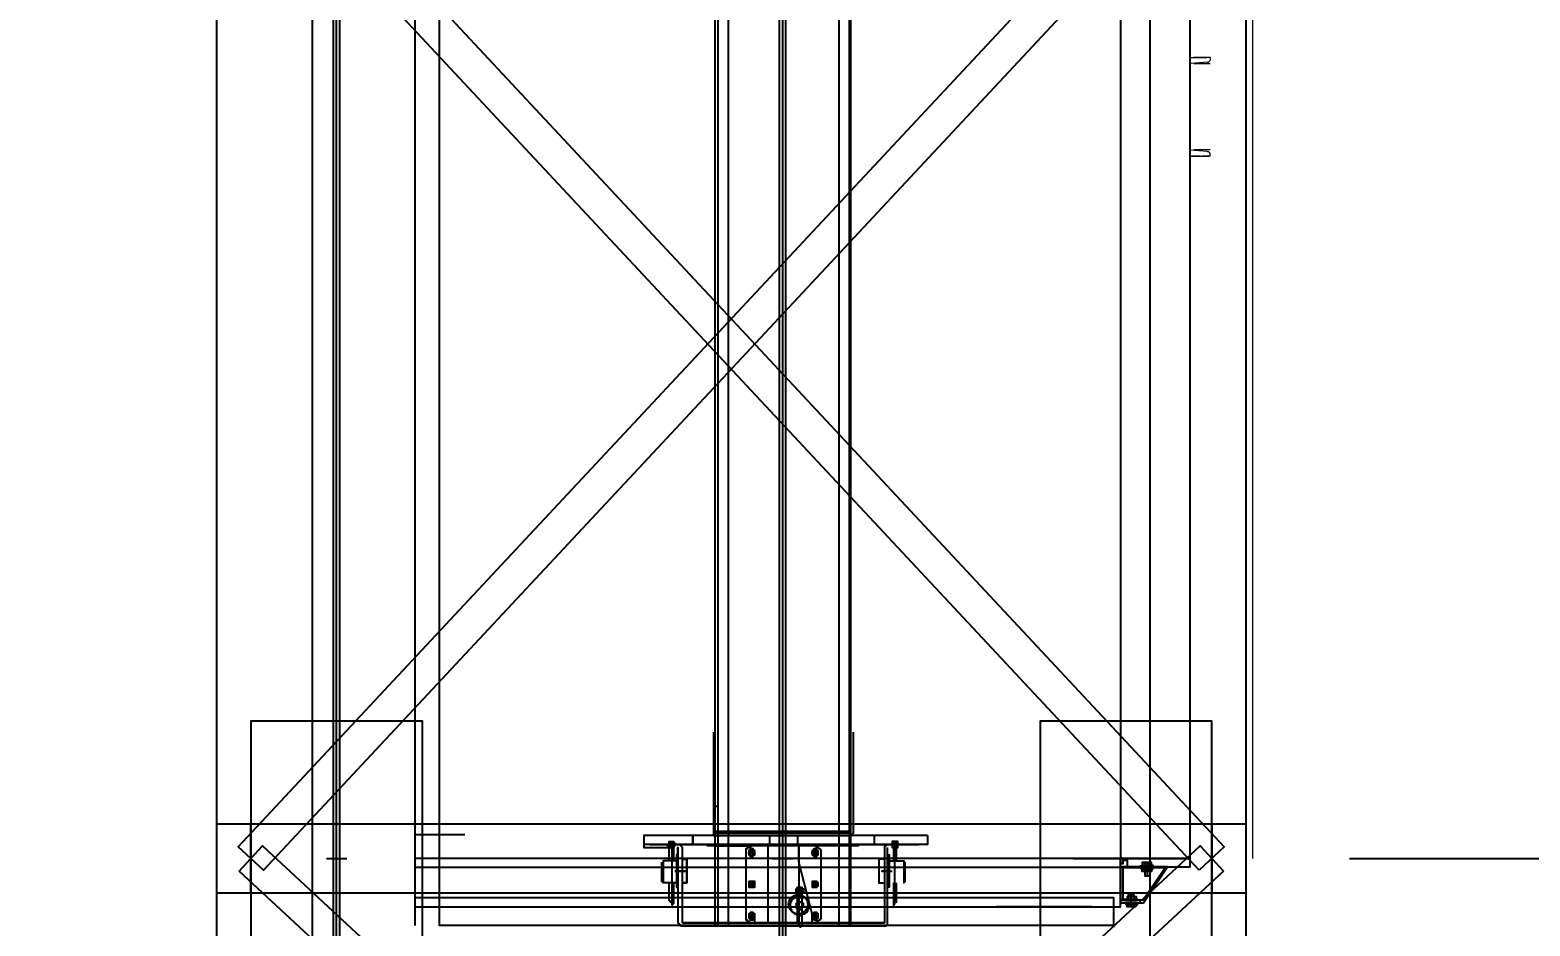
# Model space of a CAD drawing. Header units: millimetres. Extents: x -665 to 1025160, y -26028 to 4210.
# Drawn here: x 1329 to 3514, y -22614 to -21308 of the extents above; entities that cross this region are included whole.
import ezdxf

# ---------------------------------------------------------------- set-up
doc = ezdxf.new("R2010")
doc.units = ezdxf.units.MM
doc.linetypes.add('$2$ACAD_ISO02W100', pattern=[15, 12, -3])
doc.layers.add('$2$DL', color=8, linetype='$2$ACAD_ISO02W100', lineweight=0)
for name, color, linetype in [('$2$PDF_0', 7, 'Continuous'), ('AA_Rail', 7, 'Continuous'), ('S-BEAM', 7, 'Continuous'), ('S-BRACE', 7, 'Continuous'), ('S-COLUMN', 7, 'Continuous'), ('S-PLATE', 7, 'Continuous')]:
    doc.layers.add(name, color=color, linetype=linetype)
doc.layers.add('AA_Datum', color=7, linetype='Continuous', plot=False)
doc.styles.add('Century Gothic$001H0', font='cent.shx')
doc.dimstyles.new('Copy of ISO-25', dxfattribs={"dimtxt": 250, "dimasz": 80, "dimexe": 1.25, "dimexo": 0.625, "dimtad": 1, "dimtxsty": 'Century Gothic$001H0', "dimblk": 'ARCHTICK', "dimcen": 2.5, "dimadec": 0, "dimazin": 0, "dimtfac": 1, "dimtmove": 0, "dimatfit": 3, "dimfxl": 1, "dimarcsym": 0})

# ---------------------------------------------------------------- blocks, each defined once
blk = doc.blocks.new('_ArchTick')
at = {"color": 0, "linetype": 'ByBlock', "const_width": 0.15}
blk.add_lwpolyline([(-0.5, -0.5), (0.5, 0.5)], dxfattribs=at)
blk = doc.blocks.new('*D92')
at = {"color": 0, "lineweight": -2, "transparency": 16777216}
for p, q in [((3251.2, -19515.4), (6451.9, -19515.4)), ((6450.6, -22515.4), (6450.6, -19515.4)), ((3251.2, -22515.4), (6451.9, -22515.4))]:
    blk.add_line(p, q, dxfattribs=at)
at = {"layer": 'Defpoints', "color": 0, "transparency": 16777216}
for p in [(3250.6, -19515.4), (6450.6, -19515.4), (3250.6, -22515.4)]:
    blk.add_point(p, dxfattribs=at)
at = {"color": 0, "lineweight": -2, "transparency": 16777216, "xscale": 80, "yscale": 80, "zscale": 80}
for p, rotation in [((6450.6, -19515.4), 90), ((6450.6, -22515.4), 270)]:
    blk.add_blockref('_ArchTick', p, dxfattribs=dict(at, rotation=rotation))
at = {"color": 0, "transparency": 16777216, "insert": (6325, -21015.4), "char_height": 250, "attachment_point": 5, "rotation": 90, "style": 'Century Gothic$001H0'}
blk.add_mtext('3000', dxfattribs=at)
blk = doc.blocks.new('*D96')
at = {"color": 0, "lineweight": -2, "transparency": 16777216}
for p, q in [((3251.2, -22515.4), (7151.9, -22515.4)), ((7150.6, -23815.4), (7150.6, -22515.4)), ((3251.2, -23815.4), (7151.9, -23815.4))]:
    blk.add_line(p, q, dxfattribs=at)
at = {"layer": 'Defpoints', "color": 0, "transparency": 16777216}
for p in [(3250.6, -22515.4), (7150.6, -22515.4), (3250.6, -23815.4)]:
    blk.add_point(p, dxfattribs=at)
at = {"color": 0, "lineweight": -2, "transparency": 16777216, "xscale": 80, "yscale": 80, "zscale": 80}
for p, rotation in [((7150.6, -22515.4), 90), ((7150.6, -23815.4), 270)]:
    blk.add_blockref('_ArchTick', p, dxfattribs=dict(at, rotation=rotation))
at = {"color": 0, "transparency": 16777216, "insert": (7025, -23165.4), "char_height": 250, "attachment_point": 5, "rotation": 90, "style": 'Century Gothic$001H0'}
blk.add_mtext('1300', dxfattribs=at)
blk = doc.blocks.new('*D98')
at = {"color": 0, "lineweight": -2, "transparency": 16777216}
for p, q in [((3251.2, -10515.4), (7151.9, -10515.4)), ((7150.6, -22515.4), (7150.6, -10515.4)), ((3251.2, -22515.4), (7151.9, -22515.4))]:
    blk.add_line(p, q, dxfattribs=at)
at = {"layer": 'Defpoints', "color": 0, "transparency": 16777216}
for p in [(3250.6, -10515.4), (7150.6, -10515.4), (3250.6, -22515.4)]:
    blk.add_point(p, dxfattribs=at)
at = {"color": 0, "lineweight": -2, "transparency": 16777216, "xscale": 80, "yscale": 80, "zscale": 80}
for p, rotation in [((7150.6, -10515.4), 90), ((7150.6, -22515.4), 270)]:
    blk.add_blockref('_ArchTick', p, dxfattribs=dict(at, rotation=rotation))
at = {"color": 0, "transparency": 16777216, "insert": (7025, -16515.4), "char_height": 250, "attachment_point": 5, "rotation": 90, "style": 'Century Gothic$001H0'}
blk.add_mtext('CAR TRAVEL 12000', dxfattribs=at)
blk = doc.blocks.new('*D99')
at = {"color": 0, "lineweight": -2, "transparency": 16777216}
for p, q in [((3250, -6315.4), (249.4, -6315.4)), ((250.6, -23815.4), (250.6, -6315.4)), ((3250, -23815.4), (249.4, -23815.4))]:
    blk.add_line(p, q, dxfattribs=at)
at = {"layer": 'Defpoints', "color": 0, "transparency": 16777216}
for p in [(250.6, -6315.4), (3250.6, -6315.4), (3250.6, -23815.4)]:
    blk.add_point(p, dxfattribs=at)
at = {"color": 0, "lineweight": -2, "transparency": 16777216, "xscale": 80, "yscale": 80, "zscale": 80}
for p, rotation in [((250.6, -6315.4), 90), ((250.6, -23815.4), 270)]:
    blk.add_blockref('_ArchTick', p, dxfattribs=dict(at, rotation=rotation))
at = {"color": 0, "transparency": 16777216, "insert": (125, -15065.4), "char_height": 250, "attachment_point": 5, "rotation": 90, "style": 'Century Gothic$001H0'}
blk.add_mtext('SHAFT TOTAL HEIGHT 17500', dxfattribs=at)

msp = doc.modelspace()

# ---------------------------------------------------------------- linework, layer by layer
at = {"layer": '$2$DL', "ltscale": 2, "transparency": 33554666}
for p, q in [((3048.647, -21348.298), (3019.498, -21348.286)), ((3019.498, -21348.298), (3048.938, -21348.298)), ((3048.645, -21357.276), (3019.498, -21357.263)), ((3048.626, -21482.967), (3019.498, -21482.954))]:
    msp.add_line(p, q, dxfattribs=at)
at = {"layer": '$2$DL'}
for p, q in [((3048.624, -21491.945), (3019.498, -21491.932)), ((3019.498, -21491.945), (3048.624, -21491.945))]:
    msp.add_line(p, q, dxfattribs=at)
at = {"layer": '$2$DL', "ltscale": 2, "transparency": 33554666}
for points in [[(3044.546, -21355.058), (3045.173, -21355.058), (3046.115, -21354.777), (3047.056, -21354.213), (3047.683, -21353.65), (3047.997, -21353.087), (3048.624, -21352.242), (3048.938, -21351.397), (3048.938, -21350.833), (3048.938, -21348.298), (3019.498, -21348.298)], [(3044.546, -21355.058), (3044.546, -21355.058), (3019.498, -21356.8)], [(3019.498, -21491.945), (3048.624, -21491.945), (3048.624, -21489.691), (3048.624, -21488.846), (3048.311, -21488.001), (3047.683, -21487.156), (3047.369, -21486.593), (3046.428, -21486.03), (3045.801, -21485.748), (3044.86, -21485.466), (3043.919, -21485.185), (3019.498, -21483.434)]]:
    msp.add_lwpolyline(points, dxfattribs=at)
at = {"layer": '$2$PDF_0', "lineweight": 25}
for points in [[(2908.024, -22613.039), (1925.625, -22613.039), (1925.625, -20215.42), (2925.625, -20215.42), (2925.625, -20627.95), (2986.251, -20627.95), (2986.251, -20598.101), (2988.207, -20598.101), (2988.207, -20627.95), (2988.207, -20629.705), (2986.251, -20629.705), (2925.625, -20629.705), (2923.669, -20627.95), (2923.669, -20215.42)], [(1925.625, -22613.039), (1925.625, -20315.42)], [(2524.603, -22613.268), (2524.603, -20761.836), (2326.688, -20761.836), (2326.688, -22613.268)], [(2330.991, -20761.836), (2330.991, -22613.268)], [(2346.049, -20761.836), (2346.049, -22613.268)], [(2507.393, -20761.836), (2507.393, -22613.268)], [(2522.452, -20761.836), (2522.452, -22613.268)], [(2324.537, -22331.455), (2324.537, -22475.589), (2324.537, -22477.74), (2324.537, -22479.891), (2326.688, -22479.891), (2326.688, -22482.042), (2328.839, -22482.042), (2522.452, -22482.042), (2524.603, -22482.042), (2526.754, -22479.891), (2528.905, -22477.74), (2528.905, -22475.589), (2528.905, -22331.455)], [(2326.688, -22333.606), (2326.688, -22477.74), (2524.603, -22477.74), (2524.603, -22333.606)], [(2326.688, -22439.017), (2330.991, -22439.017)], [(2522.452, -22439.017), (2524.603, -22439.017)], [(2636.468, -22482.042), (2223.428, -22482.042), (2223.428, -22499.252), (2262.151, -22499.252)], [(2636.468, -22482.042), (2636.468, -22494.95), (2580.535, -22494.95), (2578.384, -22494.95), (2576.233, -22494.95), (2576.233, -22497.101), (2574.082, -22497.101), (2574.082, -22499.252), (2574.082, -22608.966), (2279.361, -22608.966), (2574.082, -22608.966)], [(2326.688, -22475.589), (2524.603, -22475.589)], [(2406.284, -22482.042), (2406.284, -22494.95), (2406.284, -22497.101)], [(2447.158, -22482.042), (2447.158, -22494.95), (2447.158, -22497.101), (2447.158, -22494.95)], [(2559.023, -22482.042), (2559.023, -22494.95)], [(2262.151, -22494.95), (2223.428, -22494.95)], [(2260, -22518.614), (2260, -22501.404), (2260, -22499.252), (2260, -22497.101), (2257.848, -22497.101), (2257.848, -22494.95), (2260, -22492.799), (2260, -22490.647), (2262.151, -22490.647), (2264.302, -22490.647), (2266.453, -22490.647), (2268.605, -22492.799), (2268.605, -22494.95), (2268.605, -22497.101), (2266.453, -22499.252), (2266.453, -22501.404), (2266.453, -22518.614)], [(2264.302, -22518.614), (2264.302, -22501.404), (2264.302, -22499.252), (2264.302, -22497.101), (2266.453, -22497.101), (2266.453, -22494.95), (2266.453, -22492.799), (2264.302, -22492.799), (2262.151, -22492.799), (2262.151, -22494.95), (2260, -22494.95), (2262.151, -22494.95), (2262.151, -22497.101), (2262.151, -22499.252), (2264.302, -22499.252), (2264.302, -22501.404)], [(2264.302, -22559.487), (2264.302, -22507.857)], [(2268.605, -22497.101), (2268.605, -22497.101)], [(2279.361, -22608.966), (2279.361, -22499.252), (2277.21, -22497.101), (2277.21, -22494.95), (2275.058, -22494.95), (2272.907, -22494.95), (2275.058, -22494.95), (2277.21, -22497.101), (2279.361, -22499.252)], [(2272.907, -22557.336), (2272.907, -22499.252), (2272.907, -22606.815), (2272.907, -22608.966), (2275.058, -22611.117), (2277.21, -22613.268), (2279.361, -22613.268), (2574.082, -22613.268), (2576.233, -22613.268), (2578.384, -22611.117), (2578.384, -22608.966), (2578.384, -22606.815), (2578.384, -22499.252)], [(2328.839, -22497.101), (2371.864, -22497.101)], [(2380.469, -22501.404), (2380.469, -22512.16), (2380.469, -22503.555), (2380.469, -22505.706), (2382.621, -22505.706), (2382.621, -22507.857), (2380.469, -22507.857), (2380.469, -22510.009), (2378.318, -22510.009), (2378.318, -22507.857), (2376.167, -22507.857), (2376.167, -22505.706), (2378.318, -22505.706), (2378.318, -22503.555), (2380.469, -22503.555)], [(2376.167, -22507.857), (2384.772, -22505.706), (2376.167, -22507.857)], [(2380.469, -22503.555), (2380.469, -22503.555)], [(2380.469, -22510.009), (2380.469, -22510.009)], [(2404.133, -22497.101), (2404.133, -22608.966)], [(2468.67, -22608.966), (2468.67, -22596.058), (2449.309, -22520.765), (2449.309, -22497.101), (2449.309, -22608.966), (2449.309, -22611.117), (2447.158, -22608.966), (2447.158, -22583.151), (2447.158, -22568.092), (2447.158, -22565.941), (2447.158, -22563.79), (2445.007, -22563.79), (2445.007, -22561.638), (2445.007, -22559.487), (2447.158, -22557.336), (2449.309, -22557.336), (2451.46, -22557.336), (2453.612, -22557.336), (2453.612, -22559.487), (2455.763, -22559.487), (2455.763, -22561.638), (2455.763, -22563.79), (2453.612, -22563.79), (2453.612, -22565.941), (2453.612, -22568.092), (2453.612, -22583.151), (2453.612, -22613.268), (2451.46, -22615.42), (2449.309, -22613.268), (2449.309, -22583.151), (2449.309, -22568.092)], [(2468.67, -22507.857), (2477.275, -22505.706), (2468.67, -22507.857)], [(2468.67, -22505.706), (2468.67, -22505.706)], [(2472.973, -22503.555), (2472.973, -22503.555)], [(2472.973, -22510.009), (2472.973, -22510.009)], [(2524.603, -22497.101), (2481.578, -22497.101)], [(2543.964, -22501.404), (2543.964, -22501.404)], [(2591.291, -22518.614), (2591.291, -22501.404), (2591.291, -22499.252), (2593.443, -22499.252), (2593.443, -22497.101), (2593.443, -22494.95), (2593.443, -22492.799), (2593.443, -22490.647), (2591.291, -22490.647), (2589.14, -22490.647), (2586.989, -22490.647), (2584.838, -22490.647), (2584.838, -22492.799), (2584.838, -22494.95), (2584.838, -22497.101), (2584.838, -22499.252), (2586.989, -22499.252), (2586.989, -22501.404), (2586.989, -22518.614)], [(2589.14, -22518.614), (2589.14, -22501.404), (2589.14, -22499.252), (2586.989, -22497.101), (2586.989, -22494.95), (2586.989, -22492.799), (2589.14, -22492.799), (2591.291, -22492.799), (2591.291, -22494.95), (2591.291, -22497.101), (2589.14, -22499.252), (2589.14, -22501.404)], [(2589.14, -22559.487), (2589.14, -22507.857)], [(1889.439, -22585.658), (2917.802, -22585.658), (2917.802, -22515.42), (1889.439, -22515.42)], [(2917.802, -22528.515), (1889.439, -22528.515)], [(2270.756, -22518.614), (2251.395, -22518.614), (2251.395, -22550.882), (2249.243, -22548.731), (2249.243, -22520.765)], [(2574.082, -22516.462), (2565.477, -22516.462), (2565.477, -22550.882), (2574.082, -22550.882)], [(2580.535, -22518.614), (2602.048, -22518.614), (2602.048, -22550.882), (2604.199, -22548.731), (2604.199, -22520.765)], [(2849.354, -22515.42), (2917.802, -22515.42), (2855.221, -22515.42)], [(2986.251, -22527.324), (3019.498, -22527.324), (3019.498, -22515.42), (3017.542, -22515.42), (2917.802, -22515.42), (2962.783, -22515.42)], [(2931.492, -22515.42), (2917.802, -22515.42), (2917.802, -22521.372), (2917.802, -22522.563), (2919.758, -22522.563), (2921.714, -22522.563), (2921.714, -22521.372), (2921.714, -22517.801), (2923.669, -22517.801), (2927.581, -22517.801), (2927.581, -22526.134), (2927.581, -22527.324), (2929.536, -22527.324), (2951.049, -22527.324)], [(2921.714, -22527.324), (2921.714, -22527.324)], [(2923.669, -22517.801), (2923.669, -22517.801)], [(2954.96, -22515.42), (2945.182, -22515.42)], [(2954.96, -22529.705), (2953.004, -22530.896), (2953.004, -22534.467), (2951.049, -22534.467), (2949.093, -22534.467), (2949.093, -22530.896), (2962.783, -22530.896), (2962.783, -22534.467), (2960.827, -22534.467), (2956.916, -22534.467), (2954.96, -22534.467), (2953.004, -22534.467), (2953.004, -22539.229), (2953.004, -22540.42), (2958.872, -22540.42), (2960.827, -22539.229), (2960.827, -22534.467)], [(2960.827, -22521.372), (2951.049, -22521.372)], [(2960.827, -22530.896), (2960.827, -22534.467), (2951.049, -22534.467)], [(2954.96, -22526.134), (2953.004, -22524.944), (2953.004, -22522.563)], [(2956.916, -22541.61), (2956.916, -22520.182)], [(2956.916, -22521.372), (2956.916, -22521.372)], [(2956.916, -22524.944), (2956.916, -22521.372), (2956.916, -22524.944)], [(2958.872, -22526.134), (2956.916, -22524.944)], [(2958.872, -22529.705), (2956.916, -22530.896)], [(2960.827, -22522.563), (2960.827, -22524.944)], [(2960.827, -22527.324), (2966.694, -22527.324)], [(2270.756, -22550.882), (2251.395, -22550.882)], [(2264.302, -22576.697), (2262.151, -22578.848), (2260, -22576.697), (2260, -22550.882)], [(2266.453, -22550.882), (2266.453, -22581), (2264.302, -22583.151), (2264.302, -22581), (2264.302, -22550.882)], [(2268.605, -22533.672), (2283.663, -22533.672), (2268.605, -22533.672)], [(2376.167, -22553.033), (2376.167, -22553.033)], [(2380.469, -22548.731), (2380.469, -22557.336), (2380.469, -22548.731)], [(2380.469, -22550.882), (2380.469, -22550.882)], [(2382.621, -22553.033), (2382.621, -22553.033)], [(2384.772, -22553.033), (2384.772, -22553.033)], [(2468.67, -22553.033), (2468.67, -22553.033)], [(2472.973, -22548.731), (2472.973, -22557.336), (2472.973, -22548.731)], [(2472.973, -22548.731), (2472.973, -22557.336), (2472.973, -22548.731)], [(2472.973, -22550.882), (2472.973, -22550.882)], [(2475.124, -22553.033), (2475.124, -22553.033)], [(2477.275, -22553.033), (2477.275, -22553.033)], [(2582.686, -22533.672), (2569.779, -22533.672), (2584.838, -22533.672)], [(2586.989, -22550.882), (2586.989, -22581), (2586.989, -22583.151), (2589.14, -22581), (2589.14, -22550.882)], [(2589.14, -22576.697), (2591.291, -22578.848), (2591.291, -22576.697), (2591.291, -22550.882)], [(2949.093, -22534.467), (2949.093, -22534.467)], [(2960.827, -22534.467), (2960.827, -22534.467)], [(2908.024, -22615.42), (2908.024, -22572.563), (1889.439, -22572.563)], [(2380.469, -22557.336), (2380.469, -22557.336)], [(2451.46, -22563.79), (2451.46, -22563.79)], [(2472.973, -22557.336), (2472.973, -22557.336)], [(2939.315, -22571.372), (2927.581, -22571.372)], [(2929.536, -22574.943), (2929.536, -22571.372)], [(2933.448, -22586.848), (2933.448, -22565.42)], [(2937.359, -22571.372), (2937.359, -22574.943)], [(2376.167, -22600.361), (2384.772, -22598.21), (2376.167, -22600.361)], [(2380.469, -22593.907), (2380.469, -22604.663), (2380.469, -22593.907)], [(2380.469, -22596.058), (2380.469, -22596.058)], [(2384.772, -22608.966), (2384.772, -22596.058)], [(2468.67, -22600.361), (2477.275, -22598.21), (2468.67, -22600.361)], [(2468.67, -22598.21), (2468.67, -22598.21)], [(2472.973, -22593.907), (2472.973, -22604.663), (2472.973, -22593.907)], [(2472.973, -22593.907), (2472.973, -22604.663), (2472.973, -22593.907)], [(2472.973, -22596.058), (2472.973, -22596.058)], [(2876.067, -22585.658), (2737.213, -22585.658)], [(2929.536, -22582.086), (2929.536, -22584.467), (2929.536, -22585.658), (2927.581, -22585.658), (2927.581, -22584.467), (2927.581, -22582.086), (2941.27, -22582.086), (2941.27, -22584.467), (2939.315, -22584.467), (2939.315, -22585.658), (2937.359, -22585.658), (2937.359, -22584.467), (2935.403, -22585.658), (2931.492, -22585.658), (2929.536, -22584.467)], [(2927.581, -22584.467), (2927.581, -22584.467)], [(2939.315, -22585.658), (2927.581, -22585.658)], [(2931.492, -22580.896), (2931.492, -22582.086)], [(2935.403, -22580.896), (2935.403, -22582.086)], [(2937.359, -22584.467), (2937.359, -22582.086)], [(2937.359, -22584.467), (2937.359, -22584.467)], [(2380.469, -22602.512), (2380.469, -22602.512)], [(2472.973, -22602.512), (2472.973, -22602.512)]]:
    msp.add_lwpolyline(points, dxfattribs=at)
for points in [[(2917.802, -20629.705), (2917.802, -22515.42), (3019.498, -22515.42), (3019.498, -20629.705)], [(2294.42, -22494.95), (2294.42, -22482.042)], [(2232.033, -22494.95), (2623.56, -22494.95)], [(2272.907, -22510.009), (2270.756, -22510.009), (2270.756, -22557.336), (2272.907, -22557.336)], [(2272.907, -22510.009), (2270.756, -22510.009), (2270.756, -22557.336), (2272.907, -22557.336)], [(2535.359, -22494.95), (2535.359, -22497.101), (2315.932, -22497.101), (2315.932, -22494.95)], [(2380.469, -22497.101), (2378.318, -22499.252), (2376.167, -22499.252), (2374.016, -22499.252), (2374.016, -22501.404), (2371.864, -22501.404), (2371.864, -22503.555), (2371.864, -22505.706), (2371.864, -22507.857), (2371.864, -22600.361), (2371.864, -22602.512), (2371.864, -22604.663), (2374.016, -22604.663), (2374.016, -22606.815), (2376.167, -22606.815), (2378.318, -22608.966), (2380.469, -22608.966), (2472.973, -22608.966), (2475.124, -22608.966), (2475.124, -22606.815), (2477.275, -22606.815), (2479.427, -22604.663), (2481.578, -22602.512), (2481.578, -22600.361), (2481.578, -22507.857), (2481.578, -22505.706), (2481.578, -22503.555), (2479.427, -22501.404), (2477.275, -22499.252), (2475.124, -22499.252), (2472.973, -22497.101)], [(2384.772, -22507.857), (2384.772, -22505.706), (2384.772, -22503.555), (2382.621, -22503.555), (2382.621, -22501.404), (2380.469, -22501.404), (2378.318, -22501.404), (2378.318, -22503.555), (2376.167, -22503.555), (2376.167, -22505.706), (2376.167, -22507.857), (2376.167, -22510.009), (2378.318, -22512.16), (2380.469, -22512.16), (2382.621, -22512.16), (2382.621, -22510.009), (2384.772, -22510.009)], [(2477.275, -22507.857), (2477.275, -22505.706), (2477.275, -22503.555), (2475.124, -22503.555), (2475.124, -22501.404), (2472.973, -22501.404), (2470.822, -22501.404), (2470.822, -22503.555), (2468.67, -22503.555), (2468.67, -22505.706), (2468.67, -22507.857), (2468.67, -22510.009), (2470.822, -22512.16), (2472.973, -22512.16), (2475.124, -22512.16), (2475.124, -22510.009), (2477.275, -22510.009)], [(2472.973, -22503.555), (2472.973, -22505.706), (2475.124, -22505.706), (2475.124, -22507.857), (2472.973, -22507.857), (2472.973, -22510.009), (2470.822, -22510.009), (2470.822, -22507.857), (2468.67, -22507.857), (2468.67, -22505.706), (2470.822, -22505.706), (2470.822, -22503.555), (2472.973, -22503.555), (2472.973, -22512.16), (2472.973, -22501.404), (2472.973, -22512.16), (2472.973, -22503.555), (2472.973, -22505.706), (2475.124, -22505.706), (2475.124, -22507.857), (2472.973, -22507.857), (2472.973, -22510.009), (2470.822, -22510.009), (2470.822, -22507.857), (2468.67, -22507.857), (2468.67, -22505.706), (2470.822, -22505.706), (2470.822, -22503.555)], [(2477.275, -22507.857), (2468.67, -22505.706), (2477.275, -22507.857), (2477.275, -22505.706), (2477.275, -22503.555), (2475.124, -22503.555), (2475.124, -22501.404), (2472.973, -22501.404), (2470.822, -22501.404), (2470.822, -22503.555), (2468.67, -22503.555), (2468.67, -22505.706), (2468.67, -22507.857), (2468.67, -22510.009), (2470.822, -22512.16), (2472.973, -22512.16), (2475.124, -22512.16), (2475.124, -22510.009), (2477.275, -22510.009)], [(2578.384, -22510.009), (2580.535, -22510.009), (2580.535, -22557.336), (2578.384, -22557.336)], [(2279.361, -22550.882), (2285.815, -22550.882), (2285.815, -22516.462), (2279.361, -22516.462), (2285.815, -22516.462), (2285.815, -22550.882)], [(2943.226, -22576.134), (2943.226, -22574.943), (2921.714, -22574.943), (2921.714, -22528.515), (2980.384, -22528.515), (2982.34, -22528.515), (2982.34, -22529.705), (2951.049, -22574.943), (2951.049, -22576.134), (2917.802, -22576.134), (2917.802, -22579.705), (2951.049, -22579.705), (2986.251, -22527.324), (2921.714, -22527.324), (2919.758, -22527.324), (2919.758, -22528.515), (2917.802, -22528.515), (2917.802, -22573.753), (2917.802, -22574.943), (2919.758, -22574.943), (2919.758, -22576.134), (2921.714, -22576.134)], [(2949.093, -22526.134), (2949.093, -22524.944), (2964.739, -22524.944), (2964.739, -22526.134), (2964.739, -22527.324), (2947.137, -22527.324), (2947.137, -22526.134), (2964.739, -22526.134)], [(2964.739, -22529.705), (2947.137, -22529.705), (2947.137, -22528.515), (2964.739, -22528.515), (2964.739, -22529.705), (2949.093, -22529.705), (2949.093, -22530.896), (2964.739, -22530.896)], [(2962.783, -22524.944), (2962.783, -22522.563), (2962.783, -22521.372), (2960.827, -22521.372), (2960.827, -22522.563), (2956.916, -22521.372), (2954.96, -22521.372), (2953.004, -22522.563), (2951.049, -22521.372), (2949.093, -22521.372), (2949.093, -22522.563), (2949.093, -22524.944)], [(2376.167, -22553.033), (2384.772, -22553.033), (2384.772, -22550.882), (2384.772, -22548.731), (2382.621, -22548.731), (2380.469, -22548.731), (2378.318, -22548.731), (2376.167, -22548.731), (2376.167, -22550.882), (2376.167, -22553.033), (2376.167, -22555.185), (2376.167, -22557.336), (2378.318, -22557.336), (2380.469, -22557.336), (2382.621, -22557.336), (2384.772, -22557.336), (2384.772, -22555.185), (2384.772, -22553.033)], [(2380.469, -22557.336), (2380.469, -22555.185), (2378.318, -22555.185), (2378.318, -22553.033), (2376.167, -22553.033), (2378.318, -22553.033), (2378.318, -22550.882), (2380.469, -22550.882), (2380.469, -22548.731), (2380.469, -22550.882), (2382.621, -22550.882), (2382.621, -22553.033), (2382.621, -22555.185), (2380.469, -22555.185)], [(2468.67, -22553.033), (2477.275, -22553.033), (2477.275, -22550.882), (2475.124, -22548.731), (2472.973, -22548.731), (2470.822, -22548.731), (2468.67, -22548.731), (2468.67, -22550.882), (2468.67, -22553.033), (2468.67, -22555.185), (2468.67, -22557.336), (2470.822, -22557.336), (2472.973, -22557.336), (2475.124, -22557.336), (2477.275, -22555.185), (2477.275, -22553.033)], [(2472.973, -22557.336), (2472.973, -22555.185), (2470.822, -22555.185), (2470.822, -22553.033), (2468.67, -22553.033), (2470.822, -22553.033), (2470.822, -22550.882), (2472.973, -22550.882), (2472.973, -22548.731), (2472.973, -22550.882), (2475.124, -22550.882), (2475.124, -22553.033), (2475.124, -22555.185), (2472.973, -22555.185)], [(2477.275, -22553.033), (2468.67, -22553.033), (2477.275, -22553.033), (2477.275, -22550.882), (2475.124, -22548.731), (2472.973, -22548.731), (2470.822, -22548.731), (2468.67, -22548.731), (2468.67, -22550.882), (2468.67, -22553.033), (2468.67, -22555.185), (2468.67, -22557.336), (2470.822, -22557.336), (2472.973, -22557.336), (2475.124, -22557.336), (2477.275, -22555.185)], [(2468.67, -22553.033), (2470.822, -22553.033), (2470.822, -22550.882), (2472.973, -22550.882), (2472.973, -22548.731), (2472.973, -22550.882), (2475.124, -22550.882), (2475.124, -22553.033), (2475.124, -22555.185), (2472.973, -22555.185), (2472.973, -22557.336), (2470.822, -22555.185), (2470.822, -22553.033)], [(2464.368, -22583.151), (2464.368, -22581), (2462.217, -22578.848), (2462.217, -22576.697), (2460.065, -22574.546), (2457.914, -22572.395), (2455.763, -22572.395), (2453.612, -22570.243), (2451.46, -22570.243), (2447.158, -22570.243), (2445.007, -22570.243), (2442.856, -22572.395), (2440.704, -22574.546), (2438.553, -22574.546), (2438.553, -22576.697), (2436.402, -22581), (2436.402, -22583.151), (2436.402, -22585.302), (2436.402, -22587.453), (2438.553, -22589.605), (2438.553, -22591.756), (2440.704, -22593.907), (2442.856, -22596.058), (2445.007, -22596.058), (2447.158, -22598.21), (2451.46, -22598.21), (2453.612, -22598.21), (2455.763, -22596.058), (2457.914, -22596.058), (2460.065, -22593.907), (2462.217, -22591.756), (2462.217, -22589.605), (2464.368, -22587.453)], [(2447.158, -22563.79), (2447.158, -22561.638), (2447.158, -22559.487), (2449.309, -22559.487), (2451.46, -22559.487), (2451.46, -22561.638), (2453.612, -22561.638), (2451.46, -22561.638), (2451.46, -22563.79), (2451.46, -22565.941), (2449.309, -22565.941), (2449.309, -22568.092), (2449.309, -22565.941), (2449.309, -22563.79)], [(2941.27, -22574.943), (2941.27, -22571.372), (2939.315, -22571.372), (2937.359, -22571.372), (2935.403, -22571.372), (2931.492, -22571.372), (2929.536, -22571.372), (2927.581, -22571.372), (2927.581, -22574.943)], [(2937.359, -22567.801), (2937.359, -22571.372), (2929.536, -22571.372), (2929.536, -22567.801)], [(2384.772, -22600.361), (2384.772, -22598.21), (2384.772, -22596.058), (2382.621, -22596.058), (2382.621, -22593.907), (2380.469, -22593.907), (2378.318, -22593.907), (2378.318, -22596.058), (2376.167, -22596.058), (2376.167, -22598.21), (2376.167, -22600.361), (2376.167, -22602.512), (2378.318, -22602.512), (2378.318, -22604.663), (2380.469, -22604.663), (2382.621, -22604.663), (2382.621, -22602.512), (2384.772, -22602.512)], [(2380.469, -22602.512), (2380.469, -22600.361), (2382.621, -22600.361), (2382.621, -22598.21), (2380.469, -22598.21), (2380.469, -22596.058), (2378.318, -22596.058), (2378.318, -22598.21), (2376.167, -22598.21), (2376.167, -22600.361), (2378.318, -22600.361), (2378.318, -22602.512)], [(2455.763, -22583.151), (2455.763, -22581), (2453.612, -22581), (2453.612, -22578.848), (2451.46, -22578.848), (2449.309, -22578.848), (2447.158, -22578.848), (2445.007, -22581), (2445.007, -22583.151), (2445.007, -22585.302), (2445.007, -22587.453), (2447.158, -22587.453), (2447.158, -22589.605), (2449.309, -22589.605), (2451.46, -22589.605), (2453.612, -22587.453), (2455.763, -22585.302)], [(2477.275, -22600.361), (2477.275, -22598.21), (2477.275, -22596.058), (2475.124, -22596.058), (2475.124, -22593.907), (2472.973, -22593.907), (2470.822, -22593.907), (2470.822, -22596.058), (2468.67, -22596.058), (2468.67, -22598.21), (2468.67, -22600.361), (2468.67, -22602.512), (2470.822, -22602.512), (2470.822, -22604.663), (2472.973, -22604.663), (2475.124, -22604.663), (2475.124, -22602.512), (2477.275, -22602.512)], [(2477.275, -22600.361), (2468.67, -22598.21), (2477.275, -22600.361), (2477.275, -22598.21), (2477.275, -22596.058), (2475.124, -22596.058), (2475.124, -22593.907), (2472.973, -22593.907), (2470.822, -22593.907), (2470.822, -22596.058), (2468.67, -22596.058), (2468.67, -22598.21), (2468.67, -22600.361), (2468.67, -22602.512), (2470.822, -22602.512), (2470.822, -22604.663), (2472.973, -22604.663), (2475.124, -22604.663), (2475.124, -22602.512), (2477.275, -22602.512)], [(2472.973, -22602.512), (2472.973, -22600.361), (2475.124, -22600.361), (2475.124, -22598.21), (2472.973, -22598.21), (2472.973, -22596.058), (2470.822, -22596.058), (2470.822, -22598.21), (2468.67, -22598.21), (2468.67, -22600.361), (2470.822, -22600.361), (2470.822, -22602.512)], [(2468.67, -22600.361), (2470.822, -22600.361), (2470.822, -22602.512), (2472.973, -22602.512), (2472.973, -22600.361), (2475.124, -22600.361), (2475.124, -22598.21), (2472.973, -22598.21), (2472.973, -22596.058), (2470.822, -22596.058), (2470.822, -22598.21), (2468.67, -22598.21)], [(2925.625, -22580.896), (2941.27, -22580.896), (2925.625, -22580.896), (2925.625, -22582.086), (2941.27, -22582.086), (2941.27, -22580.896), (2941.27, -22579.705), (2925.625, -22579.705)]]:
    msp.add_lwpolyline(points, close=True, dxfattribs=at)
msp.add_circle((2448.234, -22582.075), 13.983, dxfattribs=at)
for p, q in [((1889.439, -20215.42), (1889.439, -22613.039)), ((2917.802, -20629.705), (2917.802, -22515.42)), ((1962.242, -22481.074), (1889.439, -22481.074))]:
    msp.add_line(p, q)
at = {"color": 7, "linetype": 'Continuous', "lineweight": 20, "transparency": 33554666}
msp.add_line((3110.625, -22515.42), (3110.625, -20355.42), dxfattribs=at)
at = {"layer": 'AA_Datum'}
for p, q in [((1775.625, -23815.42), (1775.625, -6315.42)), ((2425.625, -23815.42), (2425.625, -6315.42)), ((1760.625, -22515.42), (1790.625, -22515.42)), ((2410.625, -22515.42), (2440.625, -22515.42))]:
    msp.add_line(p, q, dxfattribs=at)
at = {"layer": 'AA_Rail'}
for p, q in [((1770.975, -23815.42), (1770.975, -6315.42)), ((1780.275, -23815.42), (1780.275, -6315.42)), ((2421.125, -23815.42), (2421.125, -6315.42)), ((2430.125, -23815.42), (2430.125, -6315.42))]:
    msp.add_line(p, q, dxfattribs=at)
at = {"layer": 'S-BEAM'}
for points in [[(1600.625, -22565.42), (1650.625, -22565.42), (1650.625, -22465.42), (1600.625, -22465.42)], [(1650.625, -22565.42), (3050.625, -22565.42), (3050.625, -22465.42), (1650.625, -22465.42)], [(3050.625, -22565.42), (3100.625, -22565.42), (3100.625, -22465.42), (3050.625, -22465.42)]]:
    msp.add_lwpolyline(points, close=True, dxfattribs=at)
at = {"layer": 'S-BRACE'}
for points in [[(3032.349, -22532.478), (1632.349, -21032.478), (1668.901, -20998.362), (3068.901, -22498.362)], [(3068.901, -21032.478), (1668.901, -22532.478), (1632.349, -22498.362), (3032.349, -20998.362)], [(3033.614, -23833.739), (1633.614, -22533.739), (1667.636, -22497.1), (3067.636, -23797.1)], [(3067.636, -22533.739), (1667.636, -23833.739), (1633.614, -23797.1), (3033.614, -22497.1)]]:
    msp.add_lwpolyline(points, close=True, dxfattribs=at)
at = {"layer": 'S-COLUMN'}
for points in [[(1600.625, -23815.42), (1740.625, -23815.42), (1740.625, -6315.42), (1600.625, -6315.42)], [(2960.625, -23815.42), (3100.625, -23815.42), (3100.625, -6315.42), (2960.625, -6315.42)]]:
    msp.add_lwpolyline(points, close=True, dxfattribs=at)
at = {"layer": 'S-PLATE'}
for points in [[(1650.625, -22715.42), (1900.625, -22715.42), (1900.625, -22315.42), (1650.625, -22315.42)], [(2800.625, -22715.42), (3050.625, -22715.42), (3050.625, -22315.42), (2800.625, -22315.42)]]:
    msp.add_lwpolyline(points, close=True, dxfattribs=at)

# ---------------------------------------------------------------- dimensions: what is measured, and where the dimension line sits
for base, p1, p2, text, picture, middle in [((250.625, -6315.42), (3250.625, -23815.42), (3250.625, -6315.42), 'SHAFT TOTAL HEIGHT <>', '*D99', (125, -15065.42)), ((7150.625, -10515.42), (3250.625, -22515.42), (3250.625, -10515.42), 'CAR TRAVEL <>', '*D98', (7025, -16515.42))]:
    dim = msp.add_linear_dim(base=base, p1=p1, p2=p2, angle=90, text=text, dimstyle='Copy of ISO-25')
    dim.commit()
    dim.dimension.update_dxf_attribs({"geometry": picture, "text_midpoint": middle})
for base, p1, p2, picture, middle in [((6450.625, -19515.42), (3250.625, -22515.42), (3250.625, -19515.42), '*D92', (6325, -21015.42)), ((7150.625, -22515.42), (3250.625, -23815.42), (3250.625, -22515.42), '*D96', (7025, -23165.42))]:
    dim = msp.add_linear_dim(base=base, p1=p1, p2=p2, angle=90, dimstyle='Copy of ISO-25')
    dim.commit()
    dim.dimension.update_dxf_attribs({"geometry": picture, "text_midpoint": middle})

doc.saveas('drawing.dxf')
